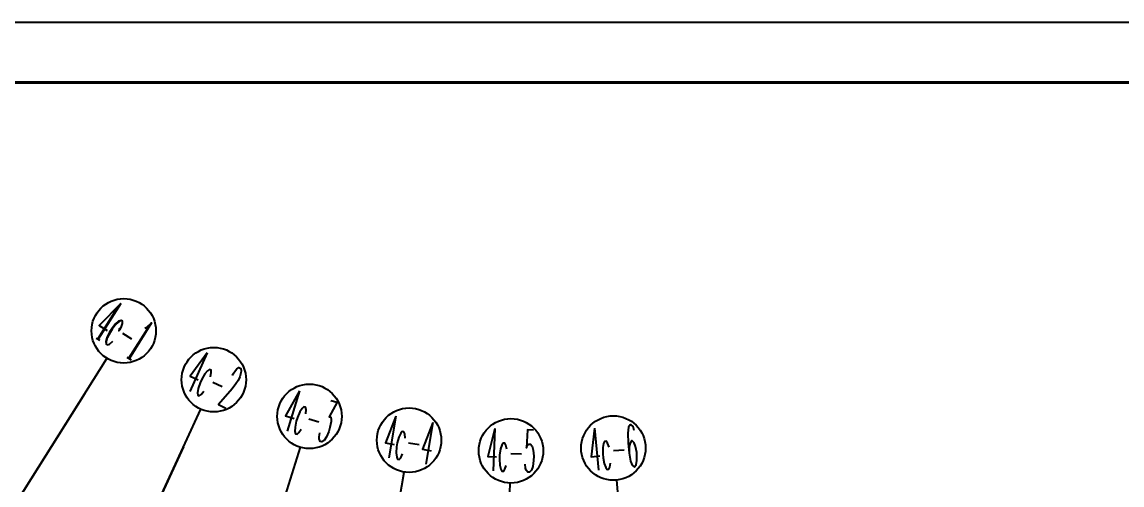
# Model space of a CAD drawing. Extents: x -803796 to -501762, y -1479216 to -846035.
# Drawn here: x -577192 to -549870, y -1000449 to -988955 of the extents above; entities that cross this region are included whole.
import ezdxf
from ezdxf.enums import TextEntityAlignment as Align

# ---------------------------------------------------------------- set-up
doc = ezdxf.new("R2010")
doc.units = 0
doc.header["$LTSCALE"] = 1500
doc.linetypes.add('XREF-GRID-04区$0$ACAD_ISO04W100', pattern=[30, 24, -3, 0, -3])
for name, color, linetype in [('BORDER', 7, 'CONTINUOUS'), ('XREF-GRID-04区$0$A-DOTE', 14, 'XREF-GRID-04区$0$ACAD_ISO04W100'), ('XREF-GRID-04区$0$AXIS', 3, 'CONTINUOUS')]:
    doc.layers.add(name, color=color, linetype=linetype)
doc.styles.add('XREF-GRID-04区$0$_TCH_AXIS', font='COMPLEX', dxfattribs={"bigfont": 'GBCBIG'})

msp = doc.modelspace()

# ---------------------------------------------------------------- linework, layer by layer
at = {"layer": 'BORDER', "elevation": -3.1}
msp.add_lwpolyline([(-590861.8, -1051955.3), (-590861.8, -988955.3), (-501761.8, -988955.3), (-501761.8, -1051955.3)], close=True, dxfattribs=at)
at = {"layer": 'BORDER', "const_width": 75, "elevation": -3.1}
msp.add_lwpolyline([(-587111.8, -1050455.3), (-587111.8, -990455.3), (-503261.8, -990455.3), (-503261.8, -1050455.3)], close=True, dxfattribs=at)
at = {"layer": 'XREF-GRID-04区$0$A-DOTE', "ltscale": 0.1}
for p, q in [((-575631.5, -998177.5), (-579198.2, -1003846.9)), ((-575631.5, -998177.5), (-578915.7, -1003397.9)), ((-573183.2, -999502.6), (-577060.2, -1007941.8)), ((-573183.2, -999502.6), (-577060.2, -1007941.8))]:
    msp.add_line(p, q, dxfattribs=at)
at = {"layer": 'XREF-GRID-04区$0$AXIS'}
for p, q in [((-577899.7, -1001783), (-575082.6, -997304.8)), ((-574961.4, -1003373.3), (-572752.9, -998565.7)), ((-571840.7, -1004566.4), (-570278.5, -999511.8)), ((-568590.9, -1005342.1), (-567701.9, -1000126.7)), ((-565267.7, -1005686.9), (-565067, -1000400.1)), ((-561927.9, -1005595), (-562419, -1000327.3))]:
    msp.add_line(p, q, dxfattribs=at)
for centre in [(-574665.3, -996622.3), (-572428.2, -997834.6), (-570052.1, -998744.5), (-567577.5, -999336.5), (-565046.9, -999600.4), (-562503.4, -999531.7)]:
    msp.add_circle(centre, 800, dxfattribs=at)

# ---------------------------------------------------------------- texts
at = {"layer": 'XREF-GRID-04区$0$AXIS', "color": 7, "style": 'XREF-GRID-04区$0$_TCH_AXIS'}
for s, rotation, width, p, p2 in [('4c-1', 327.82624, 0.326626, (-575457.7, -996731.9), (-574421, -997384.1)), ('4c-2', 335.32624, 0.306212, (-573199.6, -998046.6), (-572086.6, -998558)), ('4c-3', 342.82624, 0.306212, (-570789.2, -999055.4), (-569619, -999417.1)), ('4c-4', 350.32624, 0.298743, (-568267.7, -999741), (-567060.3, -999946.8)), ('4c-5', 357.82624, 0.306212, (-565678.4, -1000091.5), (-564454.4, -1000138)), ('4c-6', 5.32624, 0.306212, (-563065.4, -1000101.1), (-561845.8, -999987.4))]:
    msp.add_text(s, height=1050, rotation=rotation, dxfattribs=dict(at, width=width)).set_placement(p, p2, align=Align.FIT)

doc.saveas('drawing.dxf')
